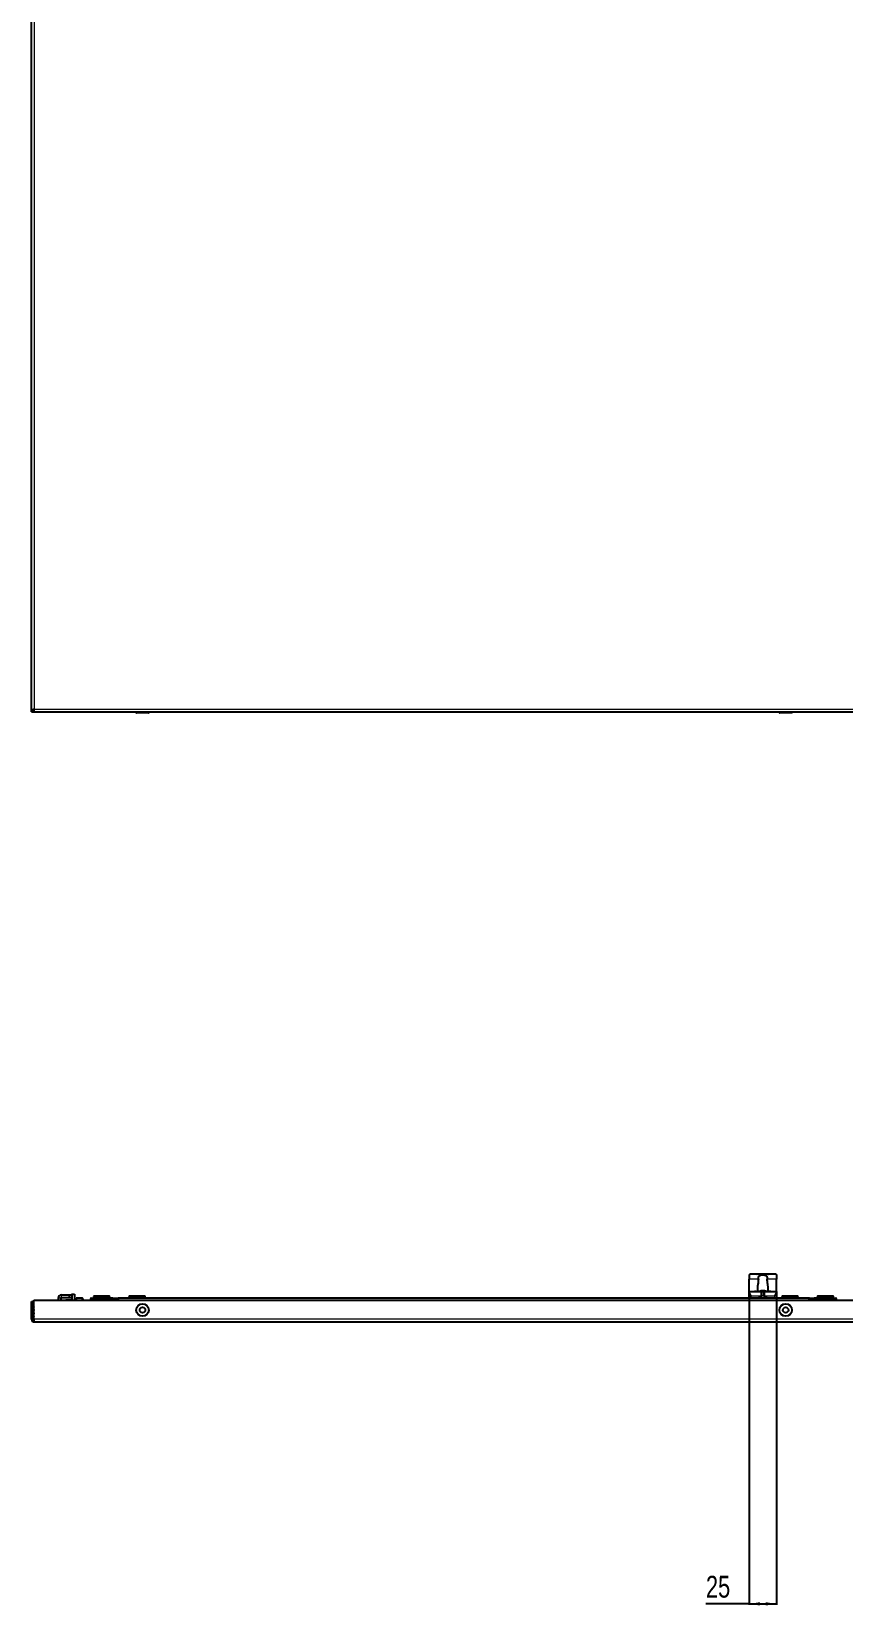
# Model space of a CAD drawing. Header units: millimetres. Extents: x -1564 to 3390, y -1920 to 1219.
# Drawn here: x 1423 to 2169, y -1920 to -473 of the extents above; entities that cross this region are included whole.
import ezdxf

# ---------------------------------------------------------------- set-up
doc = ezdxf.new("R2010")
doc.units = ezdxf.units.MM
doc.layers.add('FORMAT', color=7, linetype='Continuous')
doc.styles.add('SLDTEXTSTYLE0', font='TXT', dxfattribs={"width": 0.75})
doc.dimstyles.new('SLDDIMSTYLE0', dxfattribs={"dimtxt": 20, "dimasz": 10, "dimexe": 0, "dimexo": 0.0625, "dimgap": 5, "dimtad": 2, "dimdec": 1, "dimrnd": 1e-09, "dimzin": 12, "dimdsep": 46, "dimtxsty": 'SLDTEXTSTYLE0', "dimsah": 1, "dimcen": 0.09, "dimadec": 0, "dimazin": 3, "dimtfac": 1, "dimtofl": 0, "dimtmove": 0, "dimatfit": 3, "dimfxl": 0, "dimfrac": 2, "dimtolj": 1, "dimtzin": 12, "dimarcsym": 0})

# ---------------------------------------------------------------- blocks, each defined once
blk = doc.blocks.new('_D_12')
at = {"layer": 'FORMAT'}
for p, q in [((2082.8, -1631.5), (2082.8, -1919.5)), ((2107.8, -1631.5), (2107.8, -1919.5)), ((2082.8, -1918.5), (2043, -1918.5)), ((2082.8, -1918.5), (2107.8, -1918.5))]:
    blk.add_line(p, q, dxfattribs=at)
for points in [[(2082.8, -1918.5), (2092.8, -1920), (2092.8, -1916.9)], [(2107.8, -1918.5), (2097.8, -1916.9), (2097.8, -1920)]]:
    blk.add_solid(points, dxfattribs=at)
at = {"layer": 'FORMAT', "insert": (2043, -1892.7), "char_height": 20, "attachment_point": 1, "style": 'SLDTEXTSTYLE0'}
blk.add_mtext('25', dxfattribs=at)

msp = doc.modelspace()

# ---------------------------------------------------------------- linework, layer by layer
at = {"color": 7, "linetype": 'Continuous', "lineweight": 25}
for p, q in [((1423.28, -1098.72), (1423.28, 656.28)), ((1423.28, -1098.72), (1425.28, -1098.72)), ((1425.58, -1098.72), (1425.58, -1097.01)), ((1425.58, -1098.72), (2215.98, -1098.72)), ((1519.53, -1098.72), (1519.53, -1099.47)), ((1531.03, -1099.47), (1531.03, -1098.72)), ((2110.53, -1098.72), (2110.53, -1099.47)), ((2122.03, -1099.47), (2122.03, -1098.72)), ((1528.29, -1099.72), (1519.78, -1099.72)), ((1530.78, -1099.72), (1528.29, -1099.72)), ((2121.78, -1099.72), (2110.78, -1099.72)), ((2082.78, -1616.12), (2082.78, -1619.95)), ((2082.78, -1631.45), (2082.78, -1619.95)), ((2089.8, -1615.56), (2084.28, -1615.56)), ((2090.69, -1615.51), (2090.16, -1615.51)), ((2099.88, -1615.45), (2090.69, -1615.45)), ((2100.39, -1615.51), (2099.88, -1615.5)), ((2106.28, -1615.56), (2100.76, -1615.56)), ((2107.78, -1616.12), (2107.78, -1619.95)), ((2107.78, -1631.45), (2107.78, -1619.95)), ((1450.83, -1634.4), (1457.83, -1634.4)), ((1457.83, -1634.4), (1457.83, -1636.9)), ((1457.83, -1634.4), (1459.83, -1634.4)), ((1460.33, -1634.45), (1459.83, -1634.4)), ((1460.33, -1633.9), (1462.83, -1633.9)), ((1460.33, -1634.4), (1460.33, -1633.9)), ((1460.33, -1634.4), (1460.33, -1639.45)), ((1462.83, -1633.9), (1462.83, -1634.4)), ((1462.83, -1634.4), (1462.83, -1639.45)), ((2082.78, -1632.33), (2082.78, -1631.45)), ((2082.78, -1631.45), (2096.28, -1631.45)), ((2082.78, -1637.45), (2082.78, -1632.33)), ((2087.66, -1631.35), (2087.66, -1631.45)), ((2087.8, -1631.35), (2087.8, -1631.45)), ((2087.92, -1631.35), (2087.92, -1631.45)), ((2088.73, -1631.35), (2087.92, -1631.35)), ((2088.73, -1631.35), (2088.73, -1631.45)), ((2088.88, -1631.35), (2088.88, -1631.45)), ((2089, -1631.35), (2089, -1631.45)), ((2089.33, -1631.35), (2089.33, -1631.45)), ((2089.52, -1631.35), (2089.52, -1631.45)), ((2090.05, -1631.35), (2090.05, -1631.45)), ((2090.43, -1627.24), (2090.43, -1629.83)), ((2090.53, -1631.35), (2090.53, -1631.45)), ((2090.7, -1631.35), (2090.7, -1631.45)), ((2091.16, -1631.35), (2091.16, -1631.45)), ((2091.3, -1631.35), (2091.3, -1631.45)), ((2091.42, -1631.35), (2091.42, -1631.45)), ((2091.73, -1631.35), (2091.73, -1631.45)), ((2093.01, -1631.35), (2091.89, -1631.35)), ((2093.01, -1631.35), (2093.01, -1631.45)), ((2093.15, -1631.35), (2093.15, -1631.45)), ((2093.34, -1631.35), (2093.34, -1631.45)), ((2093.35, -1631.35), (2093.35, -1631.45)), ((2093.94, -1631.35), (2093.35, -1631.35)), ((2093.77, -1630.94), (2093.77, -1630.9)), ((2093.94, -1631.35), (2093.94, -1631.45)), ((2094.84, -1631.35), (2094.26, -1631.35)), ((2094.28, -1635.45), (2094.28, -1631.45)), ((2094.28, -1631.45), (2096.28, -1631.45)), ((2094.33, -1630.85), (2094.33, -1630.83)), ((2094.84, -1631.35), (2094.84, -1631.45)), ((2094.85, -1631.35), (2094.85, -1631.45)), ((2094.85, -1631.35), (2095.03, -1631.35)), ((2095.03, -1631.35), (2095.03, -1631.45)), ((2095.03, -1631.35), (2095.03, -1631.35)), ((2095.05, -1631.35), (2095.05, -1631.45)), ((2095.2, -1631.35), (2095.2, -1631.45)), ((2096, -1631.35), (2095.2, -1631.35)), ((2095.78, -1631.13), (2095.8, -1630.83)), ((2096, -1631.13), (2096.03, -1630.9)), ((2096, -1631.35), (2096, -1631.45)), ((2096.14, -1631.35), (2096.14, -1631.45)), ((2096.26, -1631.35), (2096.26, -1631.45)), ((2096.26, -1631.39), (2096.6, -1631.38)), ((2096.28, -1631.45), (2096.28, -1635.45)), ((2096.69, -1631.35), (2096.69, -1631.45)), ((2096.78, -1631.45), (2107.78, -1631.45)), ((2096.81, -1631.35), (2096.81, -1631.45)), ((2097.18, -1631.35), (2097.18, -1631.45)), ((2097.44, -1631.35), (2097.44, -1631.45)), ((2097.56, -1631.35), (2097.56, -1631.45)), ((2097.7, -1631.35), (2097.7, -1631.45)), ((2097.82, -1631.35), (2097.82, -1631.45)), ((2098.25, -1631.35), (2098.25, -1631.45)), ((2098.28, -1631.35), (2098.25, -1631.35)), ((2098.29, -1631.35), (2098.29, -1631.45)), ((2098.32, -1631.35), (2098.32, -1631.45)), ((2098.49, -1631.35), (2098.49, -1631.45)), ((2098.83, -1631.35), (2098.83, -1631.45)), ((2099.32, -1631.35), (2099.32, -1631.45)), ((2099.52, -1631.35), (2099.52, -1631.45)), ((2099.86, -1631.35), (2099.86, -1631.45)), ((2100.02, -1631.35), (2100.02, -1631.45)), ((2101.08, -1631.35), (2100.02, -1631.35)), ((2100.13, -1629.83), (2100.13, -1627.24)), ((2101.08, -1631.35), (2101.08, -1631.45)), ((2101.39, -1631.35), (2101.39, -1631.45)), ((2101.56, -1631.35), (2101.56, -1631.45)), ((2101.93, -1631.35), (2101.93, -1631.45)), ((2102.69, -1631.35), (2101.93, -1631.35)), ((2102.69, -1631.35), (2102.69, -1631.45)), ((2107.78, -1632.33), (2107.78, -1631.45)), ((2107.78, -1632.33), (2107.78, -1637.45)), ((1423.28, -1656.85), (1423.28, -1640.45)), ((1423.28, -1640.45), (1425.28, -1640.45)), ((1425.28, -1656.85), (1425.28, -1640.45)), ((1425.58, -1639.45), (2215.98, -1639.45)), ((1425.58, -1656.85), (1425.58, -1639.45)), ((1447.83, -1637.4), (1447.83, -1639.45)), ((1450.33, -1637.4), (1450.33, -1639.45)), ((1450.83, -1636.9), (1457.83, -1636.9)), ((1454.88, -1639.4), (1454.83, -1639.45)), ((1460.33, -1639.4), (1454.88, -1639.4)), ((1454.88, -1639.4), (1454.88, -1639.45)), ((1457.83, -1636.9), (1459.83, -1636.9)), ((1464.08, -1639.4), (1462.83, -1639.4)), ((1469.73, -1637.4), (1464.33, -1637.4)), ((1464.33, -1637.4), (1464.33, -1639.45)), ((1470.33, -1638), (1470.33, -1639.45)), ((1477.78, -1639.45), (1477.78, -1637.75)), ((1478.08, -1637.45), (1502.48, -1637.45)), ((1480.78, -1635.45), (1480.28, -1635.95)), ((1480.28, -1635.95), (1480.28, -1637.45)), ((1495.28, -1635.95), (1480.28, -1635.95)), ((1480.78, -1635.45), (1494.78, -1635.45)), ((1482.64, -1637.25), (1482.64, -1637.45)), ((1486.45, -1637.25), (1486.45, -1637.45)), ((1486.45, -1637.25), (1487.24, -1637.25)), ((1487.24, -1637.25), (1487.24, -1637.45)), ((1487.24, -1637.25), (1489.12, -1637.25)), ((1488.58, -1637.25), (1488.58, -1637.23)), ((1489.12, -1637.25), (1489.12, -1637.45)), ((1489.12, -1637.25), (1490.17, -1637.25)), ((1490.17, -1637.25), (1490.17, -1637.45)), ((1490.17, -1637.25), (1491.57, -1637.25)), ((1491.74, -1637.23), (1491.74, -1637.45)), ((1491.83, -1637.25), (1491.83, -1637.45)), ((1491.83, -1637.25), (1493.18, -1637.25)), ((1493.18, -1637.25), (1493.18, -1637.45)), ((1493.18, -1637.25), (1495.17, -1637.25)), ((1495.28, -1635.95), (1494.78, -1635.45)), ((1495.17, -1637.25), (1495.17, -1637.45)), ((1495.17, -1637.25), (1498.13, -1637.25)), ((1495.28, -1637.25), (1495.28, -1635.95)), ((1498.13, -1637.25), (1498.13, -1637.45)), ((2137.78, -1637.45), (1502.78, -1637.45)), ((1502.78, -1637.45), (1502.78, -1637.75)), ((1502.78, -1637.75), (1502.78, -1638.4)), ((1502.78, -1638.4), (1502.78, -1639.45)), ((1513.28, -1635.45), (1512.78, -1635.95)), ((1512.78, -1635.95), (1512.78, -1637.45)), ((1527.78, -1635.95), (1512.78, -1635.95)), ((1513.28, -1635.45), (1527.28, -1635.45)), ((1527.78, -1635.95), (1527.28, -1635.45)), ((1527.78, -1637.45), (1527.78, -1635.95)), ((2094.28, -1635.45), (2094.28, -1635.48)), ((2096.28, -1635.48), (2096.28, -1635.45)), ((2113.28, -1635.45), (2112.78, -1635.95)), ((2112.78, -1635.95), (2112.78, -1637.45)), ((2127.78, -1635.95), (2112.78, -1635.95)), ((2113.28, -1635.45), (2127.28, -1635.45)), ((2127.78, -1635.95), (2127.28, -1635.45)), ((2127.78, -1637.45), (2127.78, -1635.95)), ((2137.78, -1637.45), (2137.78, -1637.75)), ((2137.78, -1638.4), (2137.78, -1637.75)), ((2137.78, -1638.4), (2137.78, -1639.45)), ((2138.08, -1637.45), (2162.48, -1637.45)), ((2142.43, -1637.25), (2142.43, -1637.45)), ((2142.43, -1637.25), (2142.78, -1637.25)), ((2142.78, -1637.25), (2142.78, -1637.45)), ((2142.78, -1637.25), (2143.03, -1637.25)), ((2143.03, -1637.25), (2143.03, -1637.45)), ((2143.03, -1637.25), (2143.14, -1637.25)), ((2143.14, -1637.25), (2143.14, -1637.45)), ((2144.17, -1637.25), (2144.17, -1637.45)), ((2144.17, -1637.25), (2144.84, -1637.25)), ((2144.84, -1637.25), (2144.84, -1637.45)), ((2144.84, -1637.25), (2145.18, -1637.25)), ((2145.18, -1637.25), (2145.18, -1637.45)), ((2145.78, -1635.45), (2145.28, -1635.95)), ((2145.28, -1635.95), (2145.28, -1637.25)), ((2160.28, -1635.95), (2145.28, -1635.95)), ((2145.78, -1635.45), (2159.78, -1635.45)), ((2148.49, -1637.45), (2148.49, -1637.23)), ((2148.63, -1637.25), (2149.41, -1637.25)), ((2149.41, -1637.25), (2149.41, -1637.45)), ((2149.41, -1637.25), (2150.2, -1637.25)), ((2150.2, -1637.25), (2150.2, -1637.45)), ((2150.2, -1637.25), (2150.69, -1637.25)), ((2150.69, -1637.25), (2150.69, -1637.45)), ((2150.69, -1637.25), (2152.08, -1637.25)), ((2151.72, -1637.23), (2151.72, -1637.25)), ((2152.08, -1637.25), (2152.08, -1637.45)), ((2152.08, -1637.25), (2153.13, -1637.25)), ((2153.13, -1637.25), (2153.13, -1637.45)), ((2154.17, -1637.25), (2154.17, -1637.45)), ((2154.17, -1637.25), (2156.14, -1637.25)), ((2156.14, -1637.25), (2156.14, -1637.45)), ((2156.14, -1637.25), (2158.13, -1637.25)), ((2158.13, -1637.25), (2158.13, -1637.45)), ((2160.28, -1635.95), (2159.78, -1635.45)), ((2160.28, -1637.45), (2160.28, -1635.95)), ((2162.78, -1637.75), (2162.78, -1639.45)), ((1423.28, -1656.85), (1425.28, -1656.85)), ((2215.68, -1659.45), (1425.88, -1659.45))]:
    msp.add_line(p, q, dxfattribs=at)
at = {"color": 8, "linetype": 'Continuous', "lineweight": 18}
for p, q in [((1425.88, 653.68), (1425.88, -1096.12)), ((1425.88, -1096.12), (2215.68, -1096.12)), ((1519.53, -1099.47), (1528.42, -1099.47)), ((1528.42, -1099.47), (1531.03, -1099.47)), ((2110.53, -1099.47), (2122.03, -1099.47)), ((2091.19, -1619.95), (2082.78, -1619.95)), ((2107.78, -1619.95), (2099.37, -1619.95)), ((1450.83, -1636.9), (1450.83, -1634.4)), ((1462.83, -1634.4), (1460.33, -1634.4)), ((2091.89, -1631.35), (2091.89, -1631.45)), ((2093.78, -1635.45), (2093.78, -1631.45)), ((2096.78, -1631.45), (2096.78, -1635.45)), ((1450.33, -1637.4), (1447.83, -1637.4)), ((1464.08, -1639.45), (1464.08, -1639.4)), ((1469.73, -1639.45), (1469.73, -1637.4)), ((1478.08, -1637.75), (1477.78, -1637.75)), ((1478.08, -1637.45), (1478.08, -1637.75)), ((1478.08, -1637.75), (1478.08, -1639.45)), ((1502.48, -1637.75), (1478.08, -1637.75)), ((1483.87, -1637.25), (1483.87, -1637.45)), ((1502.48, -1637.45), (1502.48, -1637.75)), ((1502.48, -1639.45), (1502.48, -1637.75)), ((1502.78, -1637.75), (1502.48, -1637.75)), ((2084.28, -1635.45), (2084.28, -1637.45)), ((2084.28, -1635.45), (2093.78, -1635.45)), ((2093.42, -1635.97), (2093.55, -1636.45)), ((2093.78, -1635.48), (2093.78, -1635.45)), ((2093.78, -1635.45), (2094.28, -1635.45)), ((2093.78, -1635.48), (2094.28, -1635.48)), ((2096.28, -1635.45), (2094.28, -1635.45)), ((2096.28, -1635.45), (2096.78, -1635.45)), ((2096.28, -1635.48), (2096.78, -1635.48)), ((2096.78, -1635.45), (2096.78, -1635.48)), ((2096.78, -1635.45), (2106.28, -1635.45)), ((2097, -1636.45), (2097.14, -1635.97)), ((2106.28, -1637.45), (2106.28, -1635.45)), ((2138.08, -1637.75), (2137.78, -1637.75)), ((2138.08, -1637.75), (2138.08, -1637.45)), ((2138.08, -1637.75), (2138.08, -1639.45)), ((2162.48, -1637.75), (2138.08, -1637.75)), ((2146.91, -1637.25), (2146.91, -1637.45)), ((2162.48, -1637.45), (2162.48, -1637.75)), ((2162.48, -1639.45), (2162.48, -1637.75)), ((2162.78, -1637.75), (2162.48, -1637.75)), ((2215.98, -1656.85), (1425.58, -1656.85))]:
    msp.add_line(p, q, dxfattribs=at)
at = {"color": 7, "linetype": 'Continuous', "lineweight": 25, "flags": 128}
for points in [[(1425.58, -1645.44), (1425.42, -1645.7), (1425.28, -1645.95)], [(1425.58, -1647.85), (1425.45, -1648.34), (1425.28, -1649.95)], [(1425.28, -1649.95), (1425.45, -1651.57), (1425.58, -1652.05)], [(1425.28, -1653.95), (1425.42, -1654.2), (1425.58, -1654.47)]]:
    msp.add_lwpolyline(points, dxfattribs=at)
at = {"color": 8, "linetype": 'Continuous', "lineweight": 18, "flags": 128}
for points in [[(1425.28, -1646.64), (1425.29, -1646.62), (1425.58, -1646.03)], [(1425.58, -1653.88), (1425.29, -1653.29), (1425.28, -1653.27)]]:
    msp.add_lwpolyline(points, dxfattribs=at)
at = {"color": 7, "linetype": 'Continuous', "lineweight": 25}
for centre, radius in [((1525.28, -1648.45), 5.75), ((1525.28, -1648.45), 2.5), ((2116.28, -1648.45), 5.75), ((2116.28, -1648.45), 2.5)]:
    msp.add_circle(centre, radius, dxfattribs=at)
at = {"color": 8, "linetype": 'Continuous', "lineweight": 18}
for centre in [(1525.28, -1648.45), (2116.28, -1648.45)]:
    msp.add_circle(centre, 5.5, dxfattribs=at)
at = {"color": 7, "linetype": 'Continuous', "lineweight": 25}
for centre, radius, start, end in [((1519.78, -1099.47), 0.25, 180, 270), ((1530.78, -1099.47), 0.25, 270, 0), ((2110.78, -1099.47), 0.25, 180, 270), ((2121.78, -1099.47), 0.25, 270, 0), ((1450.83, -1637.4), 3, 90, 180), ((2095.28, -1638.75), 8, 100.36105, 108.44798), ((2095.27, -1638.71), 7.96, 100.89077, 108.04758), ((2092.97, -1631.75), 0.629, 75.56061, 104.43939), ((2095.35, -1637.17), 6.42, 102.43439, 110.29863), ((2094.52, -1634.61), 3.79, 92.89181, 101.41741), ((2095.03, -1638.36), 7.54, 92.0538, 98.08286), ((2094.25, -1631.35), 0.529, 72.04531, 81.62058), ((2094.55, -1635.17), 4.35, 79.33098, 87.2142), ((2096.01, -1635.17), 4.35, 92.7858, 100.66902), ((2092.03, -1631.88), 3.47, 12.23422, 16.46564), ((2095.95, -1638.39), 7.26, 85.75775, 94.24225), ((2095.53, -1638.38), 7.56, 85.34019, 87.94363), ((2096.32, -1631.42), 0.598, 99.01037, 119.47613), ((2095.16, -1633.07), 2.34, 55.39631, 68.27823), ((2096.04, -1634.61), 3.79, 78.58259, 87.10819), ((2095.28, -1638.75), 8, 70.1778, 79.63895), ((1450.83, -1637.4), 0.5, 90, 180), ((1459.83, -1637.4), 0.5, 0, 90), ((1464.08, -1639.15), 0.25, 270, 0), ((1469.73, -1638), 0.6, 0, 90), ((1478.08, -1637.75), 0.3, 90, 180), ((1502.48, -1637.75), 0.3, 0, 90), ((2095.28, -1642.45), 6.25, 106.01339, 126.8699), ((2093.28, -1635.48), 1, 286.01339, 0), ((2097.28, -1635.48), 1, 180, 253.98661), ((2095.28, -1642.45), 6.25, 53.1301, 73.98661), ((2138.08, -1637.75), 0.3, 90, 180), ((2162.48, -1637.75), 0.3, 0, 90)]:
    msp.add_arc(centre, radius, start, end, dxfattribs=at)
at = {"color": 8, "linetype": 'Continuous', "lineweight": 18}
for centre, radius, start, end in [((2095.28, -1642.45), 6.75, 106.01339, 132.20545), ((2093.28, -1635.48), 0.5, 286.01339, 0), ((2097.28, -1635.48), 0.5, 180, 253.98661), ((2095.28, -1642.45), 6.75, 47.79455, 73.98661)]:
    msp.add_arc(centre, radius, start, end, dxfattribs=at)
at = {"color": 7, "linetype": 'Continuous', "lineweight": 25}
for points, knots in [([(1425.88, -1096.12), (1425.59, -1096.3), (1424.96, -1096.7), (1424.1, -1097.33), (1423.42, -1098.01), (1423.33, -1098.48), (1423.28, -1098.72)], [0, 0, 0, 0, 0.2113527, 0.4661677, 0.7210903, 1, 1, 1, 1]), ([(1425.88, -1096.12), (1425.74, -1096.5), (1425.52, -1097.12), (1425.31, -1097.98), (1425.29, -1098.47), (1425.28, -1098.72)], [0, 0, 0, 0, 0.4375, 0.7156903, 1, 1, 1, 1]), ([(2084.28, -1615.56), (2084.11, -1615.56), (2083.78, -1615.57), (2083.33, -1615.63), (2082.99, -1615.75), (2082.81, -1615.92), (2082.79, -1616.06), (2082.78, -1616.12)], [0, 0, 0, 0, 0.2129003, 0.4257071, 0.6406126, 0.8533821, 1, 1, 1, 1]), ([(2089.8, -1615.56), (2089.9, -1615.55), (2090.03, -1615.53), (2090.14, -1615.52), (2090.16, -1615.51)], [0, 0, 0, 0, 0.7894027, 1, 1, 1, 1]), ([(2091.19, -1619.95), (2091.13, -1620.95), (2091.02, -1623.09), (2090.51, -1625.53), (2090.45, -1626.84), (2090.43, -1627.24)], [0, 0, 0, 0, 0.3788234, 0.8122279, 1, 1, 1, 1]), ([(2091.19, -1619.95), (2091.21, -1619.54), (2091.25, -1618.71), (2091.61, -1617.62), (2092.26, -1616.81), (2093.19, -1616.32), (2094.34, -1616.08), (2095.66, -1616.03), (2097.01, -1616.2), (2098.14, -1616.67), (2098.87, -1617.47), (2099.25, -1618.5), (2099.36, -1619.36), (2099.37, -1619.86), (2099.37, -1619.95)], [0, 0, 0, 0, 0.08850505, 0.1771377, 0.26285808, 0.34469367, 0.43048527, 0.52519344, 0.62564539, 0.72391131, 0.81249436, 0.89448299, 0.97899675, 1, 1, 1, 1]), ([(2100.13, -1627.24), (2100.04, -1626.33), (2099.87, -1624.47), (2099.41, -1621.87), (2099.38, -1620.34), (2099.37, -1619.95)], [0, 0, 0, 0, 0.4176682, 0.852903, 1, 1, 1, 1]), ([(2100.39, -1615.51), (2100.41, -1615.52), (2100.52, -1615.53), (2100.65, -1615.55), (2100.76, -1615.56)], [0, 0, 0, 0, 0.1619735, 1, 1, 1, 1]), ([(2107.78, -1616.12), (2107.76, -1616.04), (2107.73, -1615.88), (2107.5, -1615.72), (2107.14, -1615.61), (2106.71, -1615.57), (2106.41, -1615.56), (2106.28, -1615.56)], [0, 0, 0, 0, 0.2056827, 0.4113459, 0.6186494, 0.8323389, 1, 1, 1, 1]), ([(2082.78, -1632.33), (2082.8, -1632.5), (2082.86, -1632.93), (2083.33, -1633.87), (2083.86, -1634.76), (2084.21, -1635.34), (2084.28, -1635.45), (2084.28, -1635.45)], [0, 0, 0, 0, 0.1941403, 0.4852754, 0.8987792, 0.9967692, 1, 1, 1, 1]), ([(2087.8, -1631.35), (2087.78, -1631.35), (2087.74, -1631.35), (2087.68, -1631.35), (2087.66, -1631.35), (2087.66, -1631.35), (2087.66, -1631.35)], [0, 0, 0, 0, 0.28083562, 0.55925, 0.77918229, 1, 1, 1, 1]), ([(2087.92, -1631.35), (2087.92, -1631.35), (2087.92, -1631.35), (2087.89, -1631.35), (2087.85, -1631.35), (2087.82, -1631.35), (2087.8, -1631.35)], [0, 0, 0, 0, 0.2808879, 0.5594825, 0.7792702, 1, 1, 1, 1]), ([(2088.88, -1631.35), (2088.86, -1631.35), (2088.83, -1631.35), (2088.77, -1631.35), (2088.74, -1631.35), (2088.73, -1631.35)], [0, 0, 0, 0, 0.2806376, 0.5608768, 1, 1, 1, 1]), ([(2089, -1631.35), (2089, -1631.35), (2089, -1631.35), (2088.97, -1631.35), (2088.92, -1631.35), (2088.9, -1631.35), (2088.88, -1631.35)], [0, 0, 0, 0, 0.280941, 0.5591137, 0.7790892, 1, 1, 1, 1]), ([(2089.52, -1631.35), (2089.46, -1631.35), (2089.35, -1631.35), (2089.34, -1631.35), (2089.33, -1631.35)], [0, 0, 0, 0, 0.5593117, 1, 1, 1, 1]), ([(2090.05, -1631.35), (2089.99, -1631.35), (2089.87, -1631.35), (2089.68, -1631.35), (2089.58, -1631.35), (2089.52, -1631.35)], [0, 0, 0, 0, 0.280496, 0.560765, 1, 1, 1, 1]), ([(2090.53, -1631.35), (2090.46, -1631.35), (2090.34, -1631.35), (2090.14, -1631.35), (2090.05, -1631.35)], [0, 0, 0, 0, 0.560137, 1, 1, 1, 1]), ([(2090.43, -1629.83), (2090.47, -1630.1), (2090.56, -1630.64), (2091.34, -1631.1), (2092.35, -1631.3), (2093.14, -1631.34), (2093.43, -1631.35)], [0, 0, 0, 0, 0.2870041, 0.5750966, 0.8412216, 1, 1, 1, 1]), ([(2090.7, -1631.35), (2090.69, -1631.35), (2090.68, -1631.35), (2090.58, -1631.35), (2090.53, -1631.35)], [0, 0, 0, 0, 0.5599138, 1, 1, 1, 1]), ([(2091.3, -1631.35), (2091.28, -1631.35), (2091.24, -1631.35), (2091.18, -1631.35), (2091.16, -1631.35), (2091.16, -1631.35), (2091.16, -1631.35)], [0, 0, 0, 0, 0.2807653, 0.5591779, 0.7791749, 1, 1, 1, 1]), ([(2091.42, -1631.35), (2091.42, -1631.35), (2091.42, -1631.35), (2091.39, -1631.35), (2091.34, -1631.35), (2091.31, -1631.35), (2091.3, -1631.35)], [0, 0, 0, 0, 0.280828, 0.5594169, 0.7793931, 1, 1, 1, 1]), ([(2091.89, -1631.35), (2091.87, -1631.35), (2091.83, -1631.35), (2091.77, -1631.35), (2091.74, -1631.35), (2091.73, -1631.35), (2091.73, -1631.35)], [0, 0, 0, 0, 0.2809514, 0.5599669, 0.7794314, 1, 1, 1, 1]), ([(2093.15, -1631.35), (2093.14, -1631.35), (2093.14, -1631.35), (2093.11, -1631.35), (2093.06, -1631.35), (2093.03, -1631.35), (2093.01, -1631.35)], [0, 0, 0, 0, 0.2807125, 0.5587014, 0.7790455, 1, 1, 1, 1]), ([(2093.35, -1631.35), (2093.35, -1631.35), (2093.34, -1631.35), (2093.34, -1631.35), (2093.34, -1631.35)], [0, 0, 0, 0, 0.5600811, 1, 1, 1, 1]), ([(2093.78, -1631.45), (2093.78, -1631.45), (2093.78, -1631.45), (2093.79, -1631.45), (2093.8, -1631.45), (2093.84, -1631.45), (2093.96, -1631.45), (2094.18, -1631.45), (2094.24, -1631.45), (2094.28, -1631.45)], [0, 0, 0, 0, 0.0016702, 0.0038887, 0.0095313, 0.0343611, 0.1327508, 0.5262135, 1, 1, 1, 1]), ([(2094.12, -1631.35), (2094.1, -1631.35), (2094.05, -1631.35), (2093.98, -1631.35), (2093.96, -1631.35), (2093.94, -1631.35)], [0, 0, 0, 0, 0.2812256, 0.5615217, 1, 1, 1, 1]), ([(2094.85, -1631.35), (2094.85, -1631.35), (2094.85, -1631.35), (2094.84, -1631.35), (2094.84, -1631.35)], [0, 0, 0, 0, 0.5595043, 1, 1, 1, 1]), ([(2095.2, -1631.35), (2095.18, -1631.35), (2095.14, -1631.35), (2095.08, -1631.35), (2095.05, -1631.35), (2095.05, -1631.35), (2095.05, -1631.35)], [0, 0, 0, 0, 0.28085488, 0.55971787, 0.77951805, 1, 1, 1, 1]), ([(2096.14, -1631.35), (2096.12, -1631.35), (2096.08, -1631.35), (2096.02, -1631.35), (2096, -1631.35), (2096, -1631.35), (2096, -1631.35)], [0, 0, 0, 0, 0.2808126, 0.5590988, 0.7791702, 1, 1, 1, 1]), ([(2096.26, -1631.35), (2096.26, -1631.35), (2096.26, -1631.35), (2096.23, -1631.35), (2096.19, -1631.35), (2096.16, -1631.35), (2096.14, -1631.35)], [0, 0, 0, 0, 0.28091242, 0.55940465, 0.77910833, 1, 1, 1, 1]), ([(2096.28, -1631.45), (2096.32, -1631.45), (2096.4, -1631.45), (2096.65, -1631.45), (2096.78, -1631.45), (2096.78, -1631.45)], [0, 0, 0, 0, 0.4754612, 0.9940565, 1, 1, 1, 1]), ([(2096.69, -1631.35), (2096.67, -1631.35), (2096.63, -1631.35), (2096.58, -1631.35), (2096.55, -1631.35), (2096.55, -1631.35), (2096.55, -1631.35)], [0, 0, 0, 0, 0.28088848, 0.55902285, 0.77915511, 1, 1, 1, 1]), ([(2096.81, -1631.35), (2096.81, -1631.35), (2096.81, -1631.35), (2096.78, -1631.35), (2096.74, -1631.35), (2096.71, -1631.35), (2096.69, -1631.35)], [0, 0, 0, 0, 0.2809002, 0.5594983, 0.7791483, 1, 1, 1, 1]), ([(2097.18, -1631.35), (2097.13, -1631.35), (2097.02, -1631.35), (2096.88, -1631.35), (2096.82, -1631.35), (2096.82, -1631.35), (2096.81, -1631.35)], [0, 0, 0, 0, 0.2809352, 0.5594866, 0.7792447, 1, 1, 1, 1]), ([(2097.44, -1631.35), (2097.39, -1631.35), (2097.31, -1631.35), (2097.22, -1631.35), (2097.18, -1631.35)], [0, 0, 0, 0, 0.5594415, 1, 1, 1, 1]), ([(2097.27, -1631.35), (2097.71, -1631.32), (2098.62, -1631.25), (2099.57, -1630.94), (2100.06, -1630.46), (2100.11, -1630.01), (2100.13, -1629.83)], [0, 0, 0, 0, 0.2581005, 0.5320515, 0.8005593, 1, 1, 1, 1]), ([(2097.56, -1631.35), (2097.55, -1631.35), (2097.54, -1631.35), (2097.47, -1631.35), (2097.44, -1631.35)], [0, 0, 0, 0, 0.5603128, 1, 1, 1, 1]), ([(2097.7, -1631.35), (2097.68, -1631.35), (2097.64, -1631.35), (2097.58, -1631.35), (2097.56, -1631.35), (2097.56, -1631.35), (2097.56, -1631.35)], [0, 0, 0, 0, 0.2809103, 0.559174, 0.7791663, 1, 1, 1, 1]), ([(2097.82, -1631.35), (2097.82, -1631.35), (2097.82, -1631.35), (2097.79, -1631.35), (2097.75, -1631.35), (2097.72, -1631.35), (2097.7, -1631.35)], [0, 0, 0, 0, 0.2808487, 0.55949, 0.7791576, 1, 1, 1, 1]), ([(2098.32, -1631.35), (2098.31, -1631.35), (2098.29, -1631.35), (2098.29, -1631.35), (2098.29, -1631.35)], [0, 0, 0, 0, 0.560691, 1, 1, 1, 1]), ([(2098.49, -1631.35), (2098.45, -1631.35), (2098.38, -1631.35), (2098.34, -1631.35), (2098.32, -1631.35)], [0, 0, 0, 0, 0.5595417, 1, 1, 1, 1]), ([(2098.83, -1631.35), (2098.77, -1631.35), (2098.64, -1631.35), (2098.53, -1631.35), (2098.49, -1631.35)], [0, 0, 0, 0, 0.5605138, 1, 1, 1, 1]), ([(2099.32, -1631.35), (2099.25, -1631.35), (2099.11, -1631.35), (2098.92, -1631.35), (2098.83, -1631.35)], [0, 0, 0, 0, 0.5592171, 1, 1, 1, 1]), ([(2099.52, -1631.35), (2099.52, -1631.35), (2099.5, -1631.35), (2099.38, -1631.35), (2099.32, -1631.35)], [0, 0, 0, 0, 0.5603404, 1, 1, 1, 1]), ([(2100.02, -1631.35), (2100, -1631.35), (2099.95, -1631.35), (2099.9, -1631.35), (2099.87, -1631.35), (2099.87, -1631.35), (2099.86, -1631.35)], [0, 0, 0, 0, 0.28087192, 0.55970119, 0.77938223, 1, 1, 1, 1]), ([(2101.56, -1631.35), (2101.5, -1631.35), (2101.41, -1631.35), (2101.4, -1631.35), (2101.39, -1631.35)], [0, 0, 0, 0, 0.55894749, 1, 1, 1, 1]), ([(2101.93, -1631.35), (2101.85, -1631.35), (2101.71, -1631.35), (2101.6, -1631.35), (2101.56, -1631.35)], [0, 0, 0, 0, 0.5597473, 1, 1, 1, 1]), ([(2106.28, -1635.45), (2106.28, -1635.45), (2106.35, -1635.34), (2106.7, -1634.76), (2107.23, -1633.87), (2107.7, -1632.93), (2107.76, -1632.5), (2107.78, -1632.33)], [0, 0, 0, 0, 0.0032308, 0.1012208, 0.5147246, 0.8058597, 1, 1, 1, 1]), ([(1482.64, -1637.25), (1482.82, -1637.25), (1483.16, -1637.25), (1483.65, -1637.25), (1483.87, -1637.25)], [0, 0, 0, 0, 0.5367999, 1, 1, 1, 1]), ([(1483.87, -1637.25), (1484.25, -1637.25), (1484.94, -1637.25), (1485.8, -1637.25), (1486.25, -1637.25), (1486.27, -1637.25)], [0, 0, 0, 0, 0.5224374, 0.9756494, 1, 1, 1, 1]), ([(2143.14, -1637.25), (2143.28, -1637.25), (2143.55, -1637.25), (2143.97, -1637.25), (2144.17, -1637.25)], [0, 0, 0, 0, 0.5476433, 1, 1, 1, 1]), ([(2145.18, -1637.25), (2145.51, -1637.25), (2146.14, -1637.25), (2146.67, -1637.25), (2146.91, -1637.25)], [0, 0, 0, 0, 0.5367999, 1, 1, 1, 1]), ([(2146.91, -1637.25), (2147.23, -1637.25), (2147.84, -1637.25), (2148.41, -1637.25), (2148.44, -1637.25), (2148.45, -1637.25)], [0, 0, 0, 0, 0.4156784, 0.7762775, 1, 1, 1, 1]), ([(2153.3, -1637.25), (2153.34, -1637.25), (2153.63, -1637.25), (2153.92, -1637.25), (2154.17, -1637.25)], [0, 0, 0, 0, 0.1394984, 1, 1, 1, 1]), ([(1425.28, -1656.85), (1425.31, -1657.02), (1425.35, -1657.26), (1425.56, -1657.33), (1425.62, -1657.34)], [0, 0, 0, 0, 0.7245637, 1, 1, 1, 1])]:
    msp.add_open_spline(points, degree=3, knots=knots, dxfattribs=at)
for points in [[(1425.58, -1098.72), (1425.6, -1098.68), (1425.65, -1098.6), (1425.73, -1098), (1425.8, -1097.14), (1425.85, -1096.46), (1425.88, -1096.12)], [(1423.28, -1656.85), (1423.32, -1657.19), (1423.4, -1657.88), (1424, -1658.74), (1424.86, -1659.34), (1425.54, -1659.41), (1425.88, -1659.45)], [(1425.88, -1659.45), (1425.85, -1659.41), (1425.8, -1659.34), (1425.73, -1658.74), (1425.65, -1657.88), (1425.6, -1657.19), (1425.58, -1656.85)]]:
    msp.add_open_spline(points, degree=3, dxfattribs=at)

# ---------------------------------------------------------------- dimensions: what is measured, and where the dimension line sits
at = {"layer": 'FORMAT'}
dim = msp.add_linear_dim(base=(2107.78, -1918.45), p1=(2082.78, -1631.45), p2=(2107.78, -1631.45), angle=0, dimstyle='SLDDIMSTYLE0', dxfattribs=at)
dim.commit()
dim.dimension.update_dxf_attribs({"geometry": '_D_12', "text_midpoint": (2057.79, -1918.45), "dimtype": 160})

doc.saveas('drawing.dxf')
